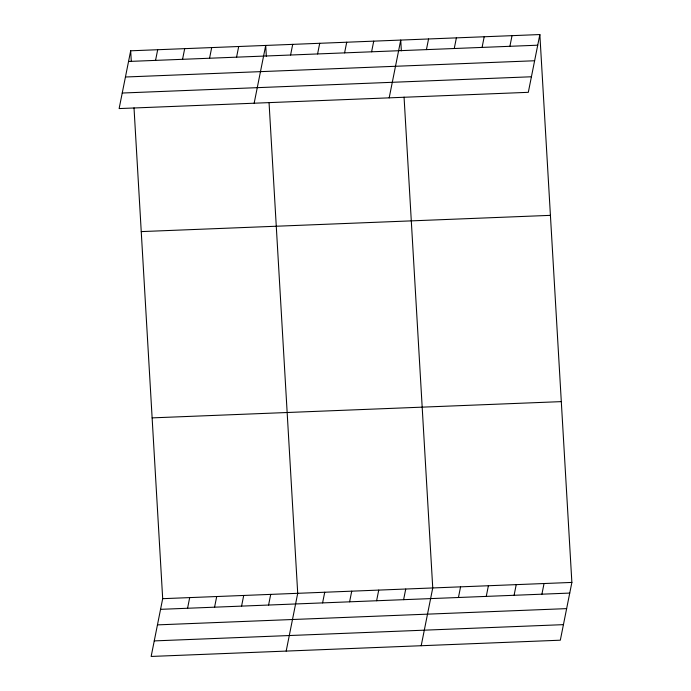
<?xml version="1.0" encoding="UTF-8"?>
<svg xmlns="http://www.w3.org/2000/svg" width="691" height="691" viewBox="0 0 691 691"><rect width="100%" height="100%" fill="white"/><g stroke="black" fill="none" stroke-linecap="round" stroke-linejoin="round"><path stroke-width="1.04" d="M130.677 50.797L119.128 108.573L528.313 92.326L539.852 34.55L130.677 50.797L131.307 61.559M155.553 60.385L157.686 49.726M182.562 59.305L184.687 48.655M209.563 58.234L211.696 47.584M236.572 57.163L238.697 46.513M254.158 103.209L265.707 45.442L266.337 56.204M134.011 107.839L162.687 598.674L151.148 656.45L560.323 640.203L571.872 582.427L539.852 34.55M290.583 55.021L292.708 44.362M187.572 608.253L189.697 597.603M317.584 53.95L319.717 43.291M214.573 607.182L216.706 596.532M344.593 52.87L346.718 42.22M241.582 606.111L243.707 595.461M371.603 51.799L373.727 41.149M268.583 605.04L270.717 594.39M389.188 97.846L400.737 40.078L401.359 50.84M286.178 651.086L297.717 593.31L269.041 102.475M426.425 49.622L428.558 38.972M322.593 602.898L324.727 592.239M454.255 48.517L456.38 37.867M349.603 601.818L351.728 591.168M482.076 47.411L484.201 36.761M376.604 600.747L378.737 590.097M509.898 46.306L512.031 35.656M403.613 599.676L405.738 589.026M421.199 645.722L432.747 587.946L404.062 97.111M458.444 597.499L460.569 586.849M486.265 596.393L488.399 585.743M514.087 595.288L516.22 584.638M541.917 594.182L544.042 583.532M128.552 61.456L537.728 45.2M125.442 77.003L534.618 60.756M122.238 93.026L531.414 76.77M141.24 231.597L550.416 215.35M152.124 417.874L561.299 401.626M162.687 598.674L571.872 582.427M160.562 609.332L569.738 593.077M157.453 624.88L566.629 608.624M154.257 640.903L563.433 624.647"/></g></svg>
